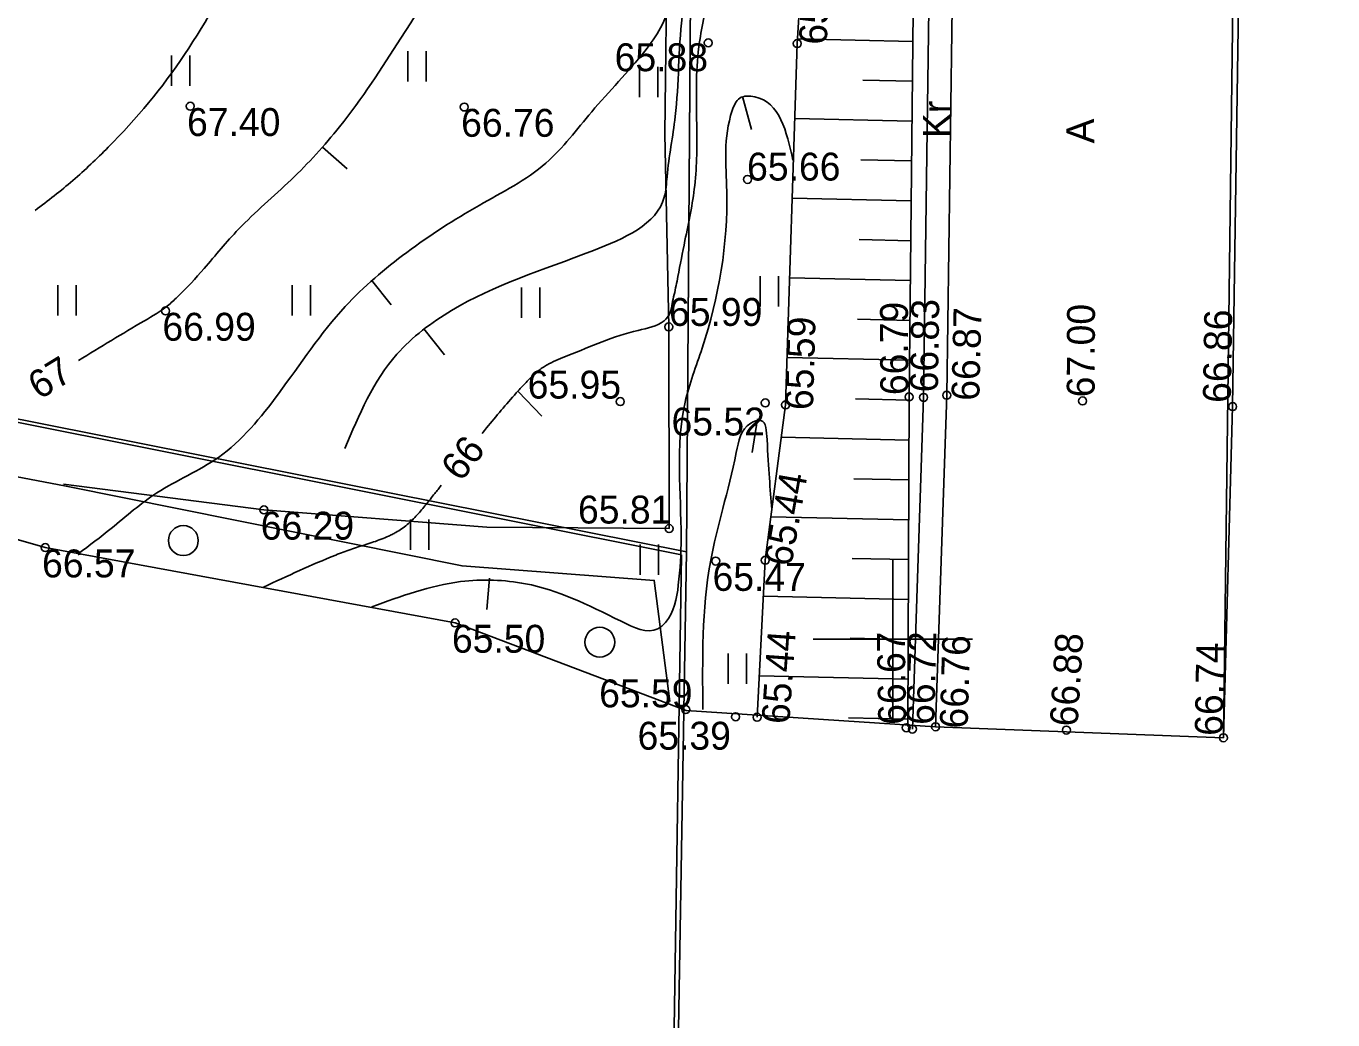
# Model space of a CAD drawing. Extents: x 637051 to 638628, y 6462502 to 6466834.
# Drawn here: x 637828.26 to 637861.04, y 6465740.45 to 6465765.38 of the extents above; entities that cross this region are included whole.
import ezdxf

# ---------------------------------------------------------------- set-up
doc = ezdxf.new("R2010")
doc.units = 0
for name, color, linetype in [('AED', 7, 'Continuous'), ('HALJASTUS', 7, 'Continuous'), ('HORISONTAAL', 7, 'Continuous'), ('KORGUS-EH2000', 7, 'Continuous'), ('MOOTPIIR', 7, 'Continuous'), ('PIIR', 7, 'Continuous'), ('RELJEEF', 7, 'Continuous'), ('TEE', 7, 'Continuous'), ('VORK', 7, 'Continuous')]:
    doc.layers.add(name, color=color, linetype=linetype)

msp = doc.modelspace()

# ---------------------------------------------------------------- linework, layer by layer
at = {"layer": 'AED'}
msp.add_lwpolyline([(637844.222, 6465772.49), (637844.337, 6465767.549), (637844.28, 6465762.677), (637844.378, 6465757.836), (637844.387, 6465752.777), (637839.813, 6465752.809), (637834.221, 6465753.246), (637829.194, 6465753.893)], dxfattribs=at)
at = {"layer": 'HALJASTUS'}
for p, q in [((637831.904, 6465764.64), (637831.904, 6465763.88)), ((637832.364, 6465764.64), (637832.364, 6465763.88)), ((637837.832, 6465764.754), (637837.832, 6465763.994)), ((637838.292, 6465764.754), (637838.292, 6465763.994)), ((637843.646, 6465764.355), (637843.646, 6465763.595)), ((637844.106, 6465764.355), (637844.106, 6465763.595)), ((637846.667, 6465759.108), (637846.667, 6465758.348)), ((637847.127, 6465759.108), (637847.127, 6465758.348)), ((637829.054, 6465758.879), (637829.054, 6465758.119)), ((637829.514, 6465758.879), (637829.514, 6465758.119)), ((637834.925, 6465758.879), (637834.925, 6465758.119)), ((637835.385, 6465758.879), (637835.385, 6465758.119)), ((637840.682, 6465758.822), (637840.682, 6465758.062)), ((637841.142, 6465758.822), (637841.142, 6465758.062)), ((637837.902, 6465753.005), (637837.902, 6465752.245)), ((637838.362, 6465753.005), (637838.362, 6465752.245)), ((637843.659, 6465752.378), (637843.659, 6465751.618)), ((637844.119, 6465752.378), (637844.119, 6465751.618)), ((637845.869, 6465749.64), (637845.869, 6465748.88)), ((637846.329, 6465749.64), (637846.329, 6465748.88))]:
    msp.add_line(p, q, dxfattribs=at)
msp.add_lwpolyline([(637844.408, 6465748.435), (637844.012, 6465751.475), (637839.191, 6465751.84), (637829.26, 6465753.836), (637819.201, 6465755.751), (637807.828, 6465757.618), (637798.569, 6465759.673), (637786.739, 6465761.206), (637784.245, 6465761.355)], dxfattribs=at)
for centre in [(637832.199, 6465752.475), (637842.647, 6465749.926)]:
    msp.add_circle(centre, 0.375, dxfattribs=at)
at = {"layer": 'HORISONTAAL'}
for p, q in [((637846.23, 6465763.612), (637846.452, 6465762.789)), ((637835.692, 6465762.344), (637836.308, 6465761.796)), ((637836.916, 6465759.004), (637837.413, 6465758.387)), ((637838.235, 6465757.787), (637838.748, 6465757.136)), ((637840.597, 6465756.211), (637841.196, 6465755.595)), ((637846.606, 6465755.526), (637846.469, 6465754.687)), ((637839.878, 6465751.535), (637839.81, 6465750.746))]:
    msp.add_line(p, q, dxfattribs=at)
for points in [[(637829.572, 6465756.994), (637831.221, 6465757.989), (637831.803, 6465758.365), (637832.048, 6465758.584), (637832.72, 6465759.3), (637833.145, 6465759.798), (637833.583, 6465760.284), (637834.902, 6465761.525), (637836.117, 6465762.854), (637837.658, 6465765.081), (637839.712, 6465768.061), (637841.904, 6465770.425), (637842.794, 6465771.316), (637844.232, 6465774.023), (637844.814, 6465779.539), (637845.191, 6465783.445), (637845.293, 6465784.473), (637845.874, 6465791.866), (637846.082, 6465795.568), (637846.252, 6465799.274), (637846.486, 6465806.04), (637846.594, 6465812.807), (637846.594, 6465816.336), (637846.615, 6465818.664)], [(637828.482, 6465760.756), (637829.428, 6465761.508), (637829.876, 6465761.915), (637830.313, 6465762.34), (637832.231, 6465764.67), (637833.806, 6465767.308), (637836.579, 6465771.967), (637837.196, 6465773.578), (637837.983, 6465778.032), (637838.839, 6465782.931), (637839.524, 6465785.089), (637839.702, 6465785.574), (637839.901, 6465786.053), (637840.322, 6465787.003), (637840.853, 6465788.457), (637840.914, 6465788.707), (637840.962, 6465788.961), (637841.11, 6465790.13), (637841.195, 6465791.304), (637841.257, 6465792.48), (637841.339, 6465793.655), (637841.354, 6465793.999), (637841.35, 6465794.349), (637841.331, 6465795.055), (637841.384, 6465795.737), (637841.613, 6465796.361), (637842.126, 6465797.218)], [(637829.569, 6465752.147), (637830.39, 6465752.781), (637831.537, 6465753.672), (637833.078, 6465754.562), (637834.585, 6465756.156), (637836.262, 6465758.348), (637837.803, 6465759.702), (637839.618, 6465760.884), (637841.296, 6465761.946), (637842.443, 6465763.231), (637843.778, 6465764.755), (637844.172, 6465765.338), (637844.651, 6465767.256), (637845.285, 6465770.854), (637846.406, 6465780.755), (637847.365, 6465784.456), (637847.639, 6465788.464), (637847.844, 6465790.828), (637847.878, 6465791.239), (637848.05, 6465791.376), (637848.255, 6465790.794), (637848.55, 6465786.956)], [(637836.254, 6465754.785), (637837.555, 6465757.149), (637838.925, 6465758.245), (637842.486, 6465759.753), (637844.266, 6465761.089), (637844.335, 6465761.603), (637844.54, 6465763.111), (637844.711, 6465765.612), (637845.738, 6465769.757), (637846.184, 6465771.745), (637846.868, 6465775.719), (637847.553, 6465780.824), (637847.724, 6465781.201), (637848.033, 6465781.201), (637848.331, 6465779.435)], [(637844.783, 6465760.001), (637845.028, 6465761.38), (637845.079, 6465762.922), (637845.131, 6465764.858), (637845.251, 6465765.543), (637846.535, 6465770.597)], [(637836.93, 6465750.811), (637839.156, 6465751.445), (637840.782, 6465751.393), (637843.179, 6465750.451), (637844.103, 6465750.263), (637844.292, 6465750.417), (637844.617, 6465751.359), (637844.686, 6465752.541), (637844.788, 6465755.95), (637845.216, 6465757.303), (637845.833, 6465761.243), (637845.97, 6465763.265), (637846.158, 6465763.573), (637846.535, 6465763.607), (637847.493, 6465762.014)], [(637839.697, 6465755.164), (637839.808, 6465755.302), (637840.173, 6465755.745), (637840.552, 6465756.179), (637840.749, 6465756.392), (637840.85, 6465756.497), (637840.953, 6465756.601), (637841.15, 6465756.769), (637841.258, 6465756.841), (637841.37, 6465756.906), (637841.604, 6465757.019), (637841.844, 6465757.115), (637843.607, 6465757.749), (637844.258, 6465757.989), (637844.412, 6465758.194), (637844.464, 6465758.419), (637844.513, 6465758.645), (637844.606, 6465759.097), (637844.783, 6465760.001)], [(637845.233, 6465748.241), (637845.422, 6465751.941), (637846.072, 6465754.682), (637846.432, 6465755.419), (637846.689, 6465755.487), (637846.843, 6465755.008), (637846.963, 6465753.26)], [(637834.208, 6465751.308), (637836.023, 6465752.113), (637836.398, 6465752.255), (637836.781, 6465752.377), (637837.161, 6465752.508), (637837.348, 6465752.586), (637837.439, 6465752.63), (637837.529, 6465752.678), (637837.814, 6465752.876), (637838.062, 6465753.117), (637838.288, 6465753.382), (637838.505, 6465753.654), (637838.671, 6465753.863)]]:
    msp.add_spline(points, degree=3, dxfattribs=at)
at = {"layer": 'KORGUS-EH2000'}
for centre in [(637845.369, 6465764.961), (637847.6, 6465764.943), (637832.372, 6465763.371), (637839.248, 6465763.351), (637846.353, 6465761.534), (637831.754, 6465758.236), (637844.378, 6465757.836), (637850.405, 6465756.079), (637850.771, 6465756.068), (637851.351, 6465756.12), (637843.161, 6465755.962), (637846.797, 6465755.93), (637847.308, 6465755.879), (637854.758, 6465755.977), (637858.524, 6465755.836), (637834.221, 6465753.246), (637844.387, 6465752.777), (637828.735, 6465752.299), (637845.555, 6465751.961), (637846.797, 6465751.982), (637839.018, 6465750.409), (637844.802, 6465748.235), (637846.054, 6465748.055), (637846.594, 6465748.044), (637850.335, 6465747.781), (637850.489, 6465747.747), (637851.07, 6465747.804), (637854.352, 6465747.721), (637858.293, 6465747.528)]:
    msp.add_circle(centre, 0.1, dxfattribs=at)
at = {"layer": 'MOOTPIIR'}
msp.add_lwpolyline([(637706.467, 6465931.444), (637743.779, 6465943.187), (637764.056, 6465948.69), (637785.734, 6465953.343), (637810.204, 6465960.091), (637822.571, 6465960.518), (637835.052, 6465961.43), (637849.692, 6465963.192), (637853.84, 6465963.489), (637861.038, 6465963.411), (637858.293, 6465747.528), (637851.07, 6465747.804), (637844.814, 6465748.215), (637839.018, 6465750.409), (637828.735, 6465752.299), (637818.604, 6465755.203), (637761.04, 6465766.348), (637748.994, 6465768.416), (637728.321, 6465772.815), (637712.145, 6465777.153)], dxfattribs=at)
at = {"layer": 'PIIR'}
msp.add_lwpolyline([(637835.26, 6465205.04), (637838.17, 6465578.31), (637841.96, 6465578.13), (637844.82, 6465752.19), (637846.38, 6465958.05), (637847.66, 6466123.46), (637850.77, 6466141.99), (637851.37, 6466257.55), (637851.48, 6466284.54), (637853.72, 6466297.11), (637855.16, 6466320.64), (637851.54, 6466382.8)], dxfattribs=at)
for points in [[(637810.23, 6465956.98), (637846.38, 6465958.05), (637844.82, 6465752.19), (637580.18, 6465804.82), (637575.42, 6465887.83), (637736.14, 6465936.54)], [(637580.18, 6465804.82), (637844.7, 6465752.12), (637841.96, 6465578.13), (637838.17, 6465578.31), (637816.51, 6465580.53), (637798.9, 6465581.05), (637776.44, 6465580.79), (637750.76, 6465581.5), (637738.53, 6465582.65), (637726.41, 6465584.63), (637647, 6465592.16), (637578.55, 6465594.84), (637511.02, 6465618.25), (637478.87, 6465628.24), (637579.96, 6465759.36)]]:
    msp.add_lwpolyline(points, close=True, dxfattribs=at)
at = {"layer": 'RELJEEF'}
for p, q in [((637850.498, 6465764.998), (637847.608, 6465765.062)), ((637850.488, 6465763.998), (637849.242, 6465764.025)), ((637850.477, 6465762.998), (637847.539, 6465763.063)), ((637850.467, 6465761.998), (637849.198, 6465762.026)), ((637850.457, 6465760.998), (637847.475, 6465761.064)), ((637850.446, 6465759.998), (637849.153, 6465760.026)), ((637850.436, 6465758.998), (637847.411, 6465759.065)), ((637850.425, 6465757.998), (637849.109, 6465758.027)), ((637850.415, 6465756.998), (637847.346, 6465757.066)), ((637850.405, 6465755.998), (637849.065, 6465756.027)), ((637850.401, 6465754.998), (637847.202, 6465755.068)), ((637850.397, 6465753.997), (637849.021, 6465754.028)), ((637850.394, 6465752.997), (637846.94, 6465753.074)), ((637850.39, 6465751.997), (637848.976, 6465752.028)), ((637850.386, 6465750.997), (637846.75, 6465751.077)), ((637850.383, 6465749.997), (637848.932, 6465750.029)), ((637850.379, 6465748.997), (637846.647, 6465749.079)), ((637850.376, 6465747.996), (637848.888, 6465748.029))]:
    msp.add_line(p, q, dxfattribs=at)
for points in [[(637850.375, 6465747.808), (637850.405, 6465756.079), (637850.557, 6465770.596), (637850.889, 6465784.365), (637850.991, 6465799.084), (637851.227, 6465813.61), (637851.252, 6465828.313), (637851.729, 6465843.143), (637851.93, 6465857.106), (637852.012, 6465871.258), (637852.046, 6465884.971), (637852.23, 6465899.348), (637852.42, 6465914.265), (637852.534, 6465928.605), (637852.732, 6465943.198), (637853.233, 6465957.793), (637853.179, 6465963.462)], [(637846.594, 6465748.044), (637846.797, 6465751.982), (637847.308, 6465755.879), (637847.6, 6465764.943), (637847.969, 6465770.768), (637848.567, 6465784.311), (637848.564, 6465799.325), (637848.705, 6465813.596), (637848.607, 6465828.399), (637848.2, 6465843.507), (637848.503, 6465857.101), (637847.36, 6465871.463), (637847.433, 6465885.182), (637848.668, 6465899.497), (637849.089, 6465914.309), (637849.387, 6465928.8), (637849.207, 6465943.543), (637849.686, 6465958.133), (637850.547, 6465963.276)]]:
    msp.add_lwpolyline(points, dxfattribs=at)
at = {"layer": 'TEE'}
for points in [[(637853.382, 6465963.515), (637853.399, 6465957.868), (637853.114, 6465943.157), (637852.981, 6465928.613), (637852.885, 6465914.252), (637852.559, 6465899.317), (637852.431, 6465884.93), (637852.266, 6465871.203), (637852.276, 6465857.112), (637852.008, 6465843.173), (637851.861, 6465828.268), (637851.677, 6465813.645), (637851.266, 6465799.089), (637851.182, 6465784.352), (637850.972, 6465770.695), (637850.771, 6465756.068), (637850.489, 6465747.747)], [(637851.07, 6465747.804), (637851.351, 6465756.12), (637851.551, 6465770.716), (637851.746, 6465784.335), (637851.904, 6465799.12), (637852.264, 6465813.647), (637852.53, 6465828.272), (637852.698, 6465843.191), (637852.782, 6465857.135), (637852.826, 6465871.239), (637852.866, 6465885.025), (637852.992, 6465899.336), (637853.224, 6465914.289), (637853.462, 6465928.676), (637853.587, 6465943.253), (637853.805, 6465957.976), (637853.84, 6465963.489)], [(637861.038, 6465963.411), (637860.945, 6465957.346), (637860.77, 6465942.916), (637860.561, 6465928.318), (637860.297, 6465913.901), (637860.19, 6465899.142), (637860.257, 6465885.139), (637860.146, 6465870.92), (637860.137, 6465856.94), (637859.877, 6465842.684), (637859.678, 6465828.101), (637859.486, 6465813.647), (637859.125, 6465798.617), (637858.853, 6465783.922), (637858.739, 6465770.368), (637858.524, 6465755.836), (637858.293, 6465747.528)]]:
    msp.add_lwpolyline(points, dxfattribs=at)
at = {"layer": 'VORK'}
for p, q in [((637850, 6465748), (637850, 6465752)), ((637848, 6465750), (637852, 6465750))]:
    msp.add_line(p, q, dxfattribs=at)

# ---------------------------------------------------------------- texts
at = {"layer": 'HORISONTAAL'}
for s, rotation, p in [('67', 31.4667, (637828.585, 6465755.993)), ('66', 52.1396, (637839.163, 6465753.924))]:
    msp.add_text(s, height=0.7, rotation=rotation, dxfattribs=at).set_placement(p)
at = {"layer": 'KORGUS-EH2000'}
for s, rotation, p in [('65.82', 86.7967, (637848.336, 6465764.9)), ('66.79', 90.1975, (637850.385, 6465756.125)), ('66.83', 89.0912, (637851.128, 6465756.189)), ('66.87', 88.6149, (637852.167, 6465755.976)), ('67.00', 89.7574, (637855.061, 6465756.068)), ('66.86', 89.0614, (637858.476, 6465755.925)), ('65.59', 88.3487, (637847.994, 6465755.742)), ('65.44', 79.969, (637847.45, 6465751.804)), ('65.44', 86.0115, (637847.401, 6465747.858)), ('66.67', 90.9272, (637850.334, 6465747.858)), ('66.72', 88.7348, (637851.04, 6465747.847)), ('66.76', 88.3327, (637851.874, 6465747.753)), ('66.88', 86.3429, (637854.632, 6465747.799)), ('66.74', 89.0457, (637858.273, 6465747.573))]:
    msp.add_text(s, height=0.7, rotation=rotation, dxfattribs=at).set_placement(p)
for s, p in [('65.88', (637843.02, 6465764.249)), ('67.40', (637832.292, 6465762.624)), ('66.76', (637839.168, 6465762.604)), ('65.66', (637846.342, 6465761.506)), ('65.99', (637844.384, 6465757.86)), ('66.99', (637831.674, 6465757.489)), ('65.95', (637840.838, 6465756.037)), ('65.52', (637844.446, 6465755.111)), ('65.81', (637842.1, 6465752.903)), ('66.29', (637834.141, 6465752.499)), ('66.57', (637828.655, 6465751.552)), ('65.47', (637845.475, 6465751.214)), ('65.50', (637838.938, 6465749.662)), ('65.59', (637842.631, 6465748.292)), ('65.39', (637843.594, 6465747.23))]:
    msp.add_text(s, height=0.7, dxfattribs=at).set_placement(p)
at = {"layer": 'TEE'}
for s, p in [('Kr', (637851.454, 6465762.576)), ('A', (637855.05, 6465762.438))]:
    msp.add_text(s, height=0.699, rotation=90.1494, dxfattribs=at).set_placement(p)

doc.saveas('drawing.dxf')
